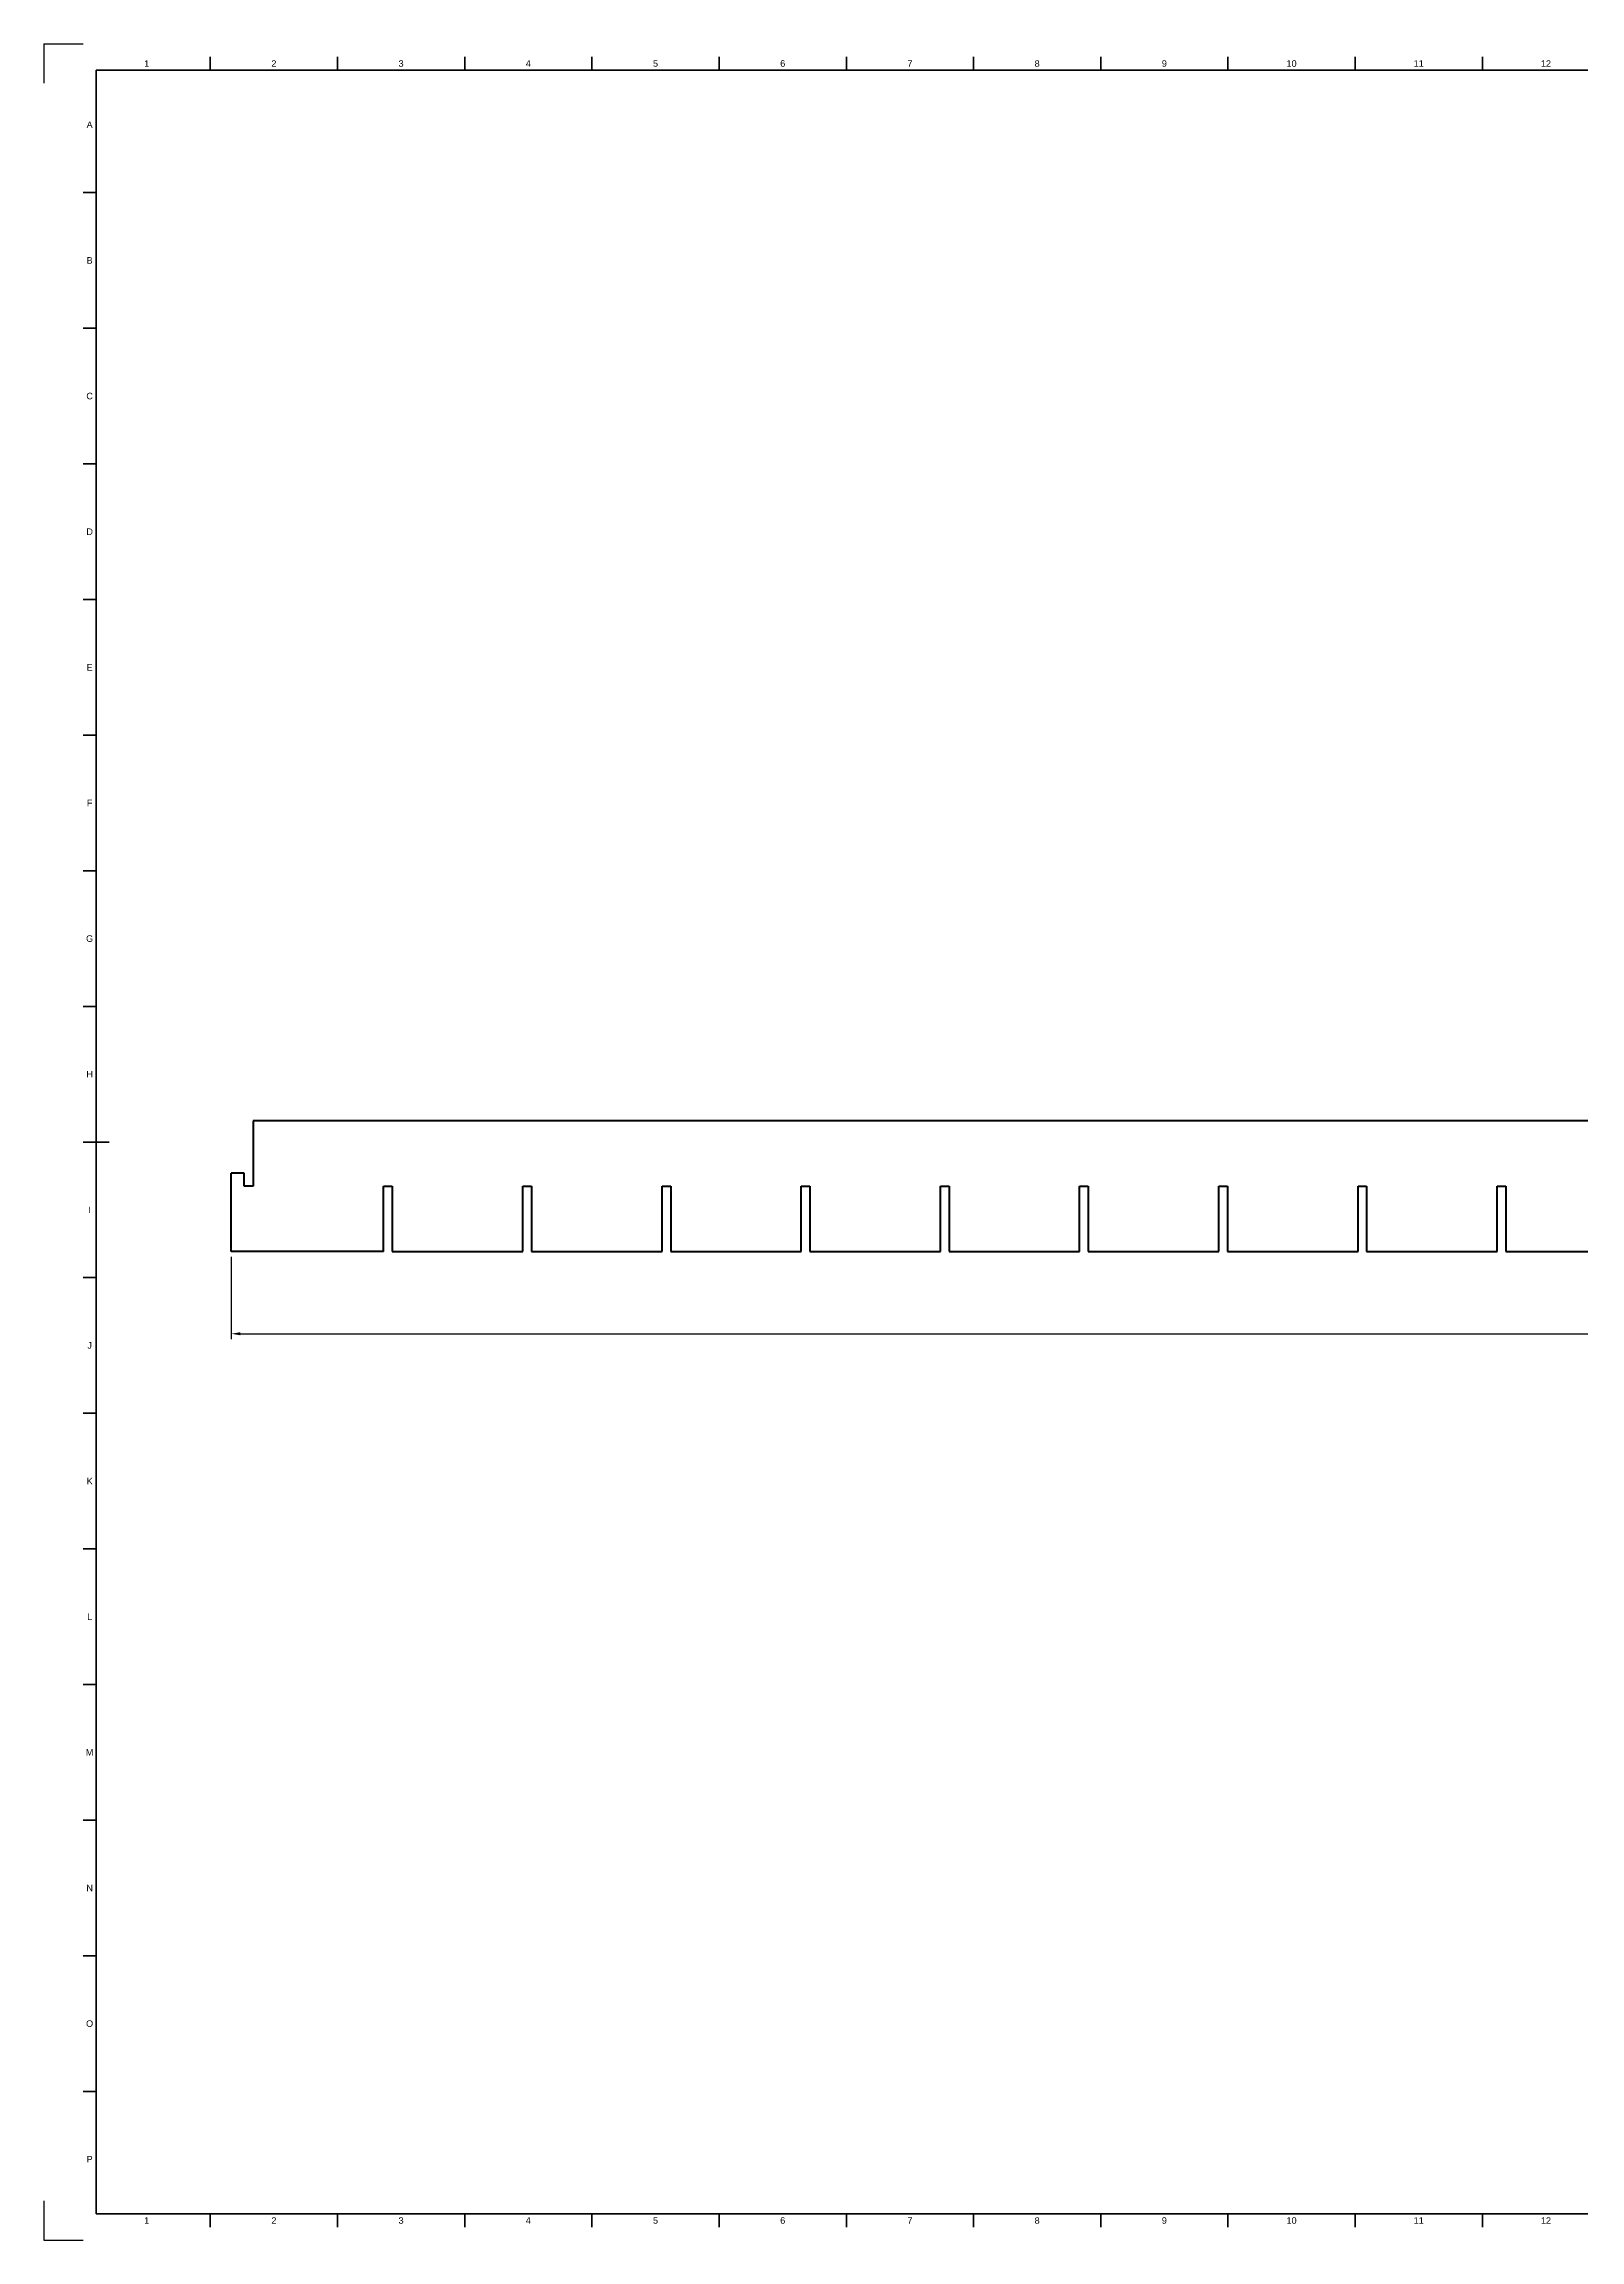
# Model space of a CAD drawing. Header units: millimetres. Extents: x 0 to 1189, y 0 to 841.
# Drawn here: x 0 to 588, y 0 to 841 of the extents above; entities that cross this region are included whole.
import ezdxf
from ezdxf.enums import TextEntityAlignment as Align

# ---------------------------------------------------------------- set-up
doc = ezdxf.new("R2010")
doc.units = ezdxf.units.MM
doc.header["$LTSCALE"] = 0.75
for name, color, linetype, lineweight in [('BORDER', 7, 'Continuous', 35), ('FD_Dimensions', 7, 'Continuous', 35), ('Visible', 7, 'Continuous', 70)]:
    doc.layers.add(name, color=color, linetype=linetype, lineweight=lineweight)
doc.styles.add('FusionTitle', font='arial.ttf')
doc.styles.get("Standard").update_dxf_attribs({"font": 'arial.ttf'})
doc.dimstyles.new('Dim-ISO-25', dxfattribs={"dimtxt": 3.5, "dimasz": 3.5, "dimexe": 2.1, "dimexo": 2.1, "dimgap": 1.4, "dimtad": 1, "dimzin": 12, "dimdsep": 46, "dimtxsty": 'Standard', "dimcen": 0, "dimazin": 3, "dimtp": 0.1, "dimtm": 0.1, "dimtfac": 0.714286, "dimtmove": 0, "dimatfit": 3, "dimfxl": 1, "dimtzin": 12, "dimarcsym": 0})

# ---------------------------------------------------------------- blocks, each defined once
blk = doc.blocks.new('ISO_A0_SHEET')
at = {"layer": 'BORDER'}
for p, q in [((63.708337, 836), (63.708337, 831)), ((112.41667, 836), (112.41667, 831)), ((161.125003, 836), (161.125003, 831)), ((209.833336, 836), (209.833336, 831)), ((258.541669, 836), (258.541669, 831)), ((307.250002, 836), (307.250002, 831)), ((355.958335, 836), (355.958335, 831)), ((404.666668, 836), (404.666668, 831)), ((453.375001, 836), (453.375001, 831)), ((502.083334, 836), (502.083334, 831)), ((550.791667, 836), (550.791667, 831)), ((20, 831), (1179, 831)), ((20, 831), (20, 10)), ((15, 784.0625), (20, 784.0625)), ((15, 732.125), (20, 732.125)), ((15, 680.1875), (20, 680.1875)), ((15, 628.25), (20, 628.25)), ((15, 576.3125), (20, 576.3125)), ((15, 524.375), (20, 524.375)), ((15, 472.4375), (20, 472.4375)), ((15, 420.5), (25, 420.5)), ((15, 368.5625), (20, 368.5625)), ((15, 316.625), (20, 316.625)), ((15, 264.6875), (20, 264.6875)), ((15, 212.75), (20, 212.75)), ((15, 160.8125), (20, 160.8125)), ((15, 108.875), (20, 108.875)), ((15, 56.9375), (20, 56.9375)), ((20, 10), (1179, 10)), ((63.708337, 10), (63.708337, 5)), ((112.41667, 10), (112.41667, 5)), ((161.125003, 10), (161.125003, 5)), ((209.833336, 10), (209.833336, 5)), ((258.541669, 10), (258.541669, 5)), ((307.250002, 10), (307.250002, 5)), ((355.958335, 10), (355.958335, 5)), ((404.666668, 10), (404.666668, 5)), ((453.375001, 10), (453.375001, 5)), ((502.083334, 10), (502.083334, 5)), ((550.791667, 10), (550.791667, 5))]:
    blk.add_line(p, q, dxfattribs=at)
at = {"layer": 'Defpoints'}
for p, q in [((0, 841), (15, 841)), ((0, 841), (0, 826)), ((0, 15), (0, 0)), ((0, 0), (15, 0))]:
    blk.add_line(p, q, dxfattribs=at)
at = {"layer": 'BORDER', "style": 'FusionTitle'}
for s, p in [('1', (39.35417, 833.5)), ('2', (88.062503, 833.5)), ('3', (136.770836, 833.5)), ('4', (185.479169, 833.5)), ('5', (234.187502, 833.5)), ('6', (282.895835, 833.5)), ('7', (331.604168, 833.5)), ('8', (380.312501, 833.5)), ('9', (429.020835, 833.5)), ('10', (477.729168, 833.5)), ('11', (526.4375, 833.5)), ('12', (575.145833, 833.5)), ('A', (17.5, 810.03125)), ('B', (17.5, 758.09375)), ('C', (17.5, 706.15625)), ('D', (17.5, 654.21875)), ('E', (17.5, 602.28125)), ('F', (17.5, 550.34375)), ('G', (17.5, 498.40625)), ('H', (17.5, 446.46875)), ('I', (17.5, 394.53125)), ('J', (17.5, 342.59375)), ('K', (17.5, 290.65625)), ('L', (17.5, 238.71875)), ('M', (17.5, 186.78125)), ('N', (17.5, 134.84375)), ('O', (17.5, 82.90625)), ('P', (17.5, 30.96875)), ('1', (39.35417, 7.5)), ('2', (88.062503, 7.5)), ('3', (136.770836, 7.5)), ('4', (185.479169, 7.5)), ('5', (234.187502, 7.5)), ('6', (282.895835, 7.5)), ('7', (331.604168, 7.5)), ('8', (380.312501, 7.5)), ('9', (429.020835, 7.5)), ('10', (477.729168, 7.5)), ('11', (526.4375, 7.5)), ('12', (575.145833, 7.5))]:
    blk.add_text(s, height=2.5, dxfattribs=at).set_placement(p, align=Align.MIDDLE)
blk = doc.blocks.new('*D7')
at = {"layer": 'Defpoints', "color": 0, "transparency": 16777216}
for p in [(71.688559, 378.574292), (1151.188559, 378.574292), (1151.188559, 347.074292)]:
    blk.add_point(p, dxfattribs=at)
at = {"layer": 'FD_Dimensions', "color": 0, "lineweight": -2, "transparency": 16777216}
for p, q in [((71.688559, 376.474292), (71.688559, 344.974292)), ((1151.188559, 376.474292), (1151.188559, 344.974292)), ((75.188559, 347.074292), (1147.688559, 347.074292))]:
    blk.add_line(p, q, dxfattribs=at)
at = {"layer": 'FD_Dimensions', "color": 0, "transparency": 16777216}
for points in [[(75.188559, 347.657625), (75.188559, 346.490958), (71.688559, 347.074292)], [(1147.688559, 347.657625), (1147.688559, 346.490958), (1151.188559, 347.074292)]]:
    blk.add_solid(points, dxfattribs=at)
at = {"layer": 'FD_Dimensions', "color": 0, "transparency": 16777216, "insert": (611.438559, 350.261297), "char_height": 3.5, "attachment_point": 5}
blk.add_mtext('1079.5', dxfattribs=at)

msp = doc.modelspace()

# ---------------------------------------------------------------- linework, layer by layer
at = {"layer": 'Visible'}
for p, q in [((80.088559, 428.574292), (80.088559, 403.574292)), ((1142.788559, 428.574292), (80.088559, 428.574292)), ((76.688559, 408.574292), (71.688559, 408.574292)), ((71.688559, 378.574292), (71.688559, 408.574292)), ((76.688559, 403.574292), (76.688559, 408.574292)), ((80.088559, 403.574292), (76.688559, 403.574292)), ((130.088559, 378.574292), (130.088559, 403.574292)), ((130.088559, 403.574292), (133.388559, 403.574292)), ((133.388559, 403.574292), (133.388559, 378.574292)), ((183.388559, 378.574292), (183.388559, 403.574292)), ((183.388559, 403.574292), (186.688559, 403.574292)), ((186.688559, 403.574292), (186.688559, 378.574292)), ((236.688559, 378.574292), (236.688559, 403.574292)), ((236.688559, 403.574292), (239.988559, 403.574292)), ((239.988559, 403.574292), (239.988559, 378.574292)), ((289.988559, 378.574292), (289.988559, 403.574292)), ((289.988559, 403.574292), (293.288559, 403.574292)), ((293.288559, 403.574292), (293.288559, 378.574292)), ((343.288559, 378.574292), (343.288559, 403.574292)), ((343.288559, 403.574292), (346.588559, 403.574292)), ((346.588559, 403.574292), (346.588559, 378.574292)), ((396.588559, 378.574292), (396.588559, 403.574292)), ((396.588559, 403.574292), (399.888559, 403.574292)), ((399.888559, 403.574292), (399.888559, 378.574292)), ((449.888559, 378.574292), (449.888559, 403.574292)), ((449.888559, 403.574292), (453.188559, 403.574292)), ((453.188559, 403.574292), (453.188559, 378.574292)), ((503.188559, 378.574292), (503.188559, 403.574292)), ((503.188559, 403.574292), (506.488559, 403.574292)), ((506.488559, 403.574292), (506.488559, 378.574292)), ((556.488559, 378.574292), (556.488559, 403.574292)), ((556.488559, 403.574292), (559.788559, 403.574292)), ((559.788559, 403.574292), (559.788559, 378.574292)), ((130.088559, 378.574292), (71.688559, 378.574292)), ((133.388559, 378.574292), (183.388559, 378.574292)), ((186.688559, 378.574292), (236.688559, 378.574292)), ((239.988559, 378.574292), (289.988559, 378.574292)), ((293.288559, 378.574292), (343.288559, 378.574292)), ((346.588559, 378.574292), (396.588559, 378.574292)), ((399.888559, 378.574292), (449.888559, 378.574292)), ((453.188559, 378.574292), (503.188559, 378.574292)), ((506.488559, 378.574292), (556.488559, 378.574292)), ((559.788559, 378.574292), (609.788559, 378.574292))]:
    msp.add_line(p, q, dxfattribs=at)

# ---------------------------------------------------------------- block references
at = {"layer": 'BORDER'}
msp.add_blockref('ISO_A0_SHEET', (0, 0), dxfattribs=at)

# ---------------------------------------------------------------- dimensions: what is measured, and where the dimension line sits
at = {"layer": 'FD_Dimensions'}
dim = msp.add_aligned_dim(p1=(71.688559, 378.574292), p2=(1151.188559, 378.574292), distance=-31.5, dimstyle='Dim-ISO-25', override={"dimlfac": 1, "dimclrd": 0, "dimclre": 0}, dxfattribs=at)
dim.commit()
dim.dimension.update_dxf_attribs({"geometry": '*D7', "text_midpoint": (611.438559, 350.261297)})

doc.saveas('drawing.dxf')
